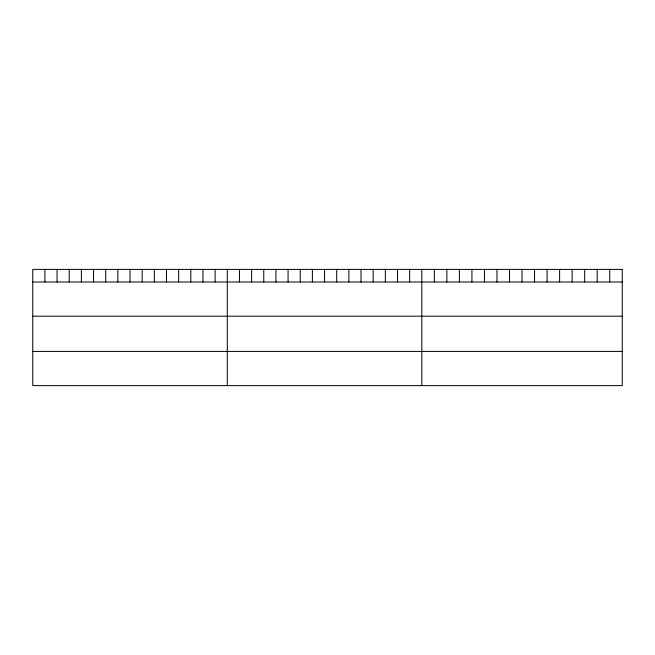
<?xml version="1.0" encoding="UTF-8"?>
<svg xmlns="http://www.w3.org/2000/svg" width="655" height="655" viewBox="0 0 655 655"><rect width="100%" height="100%" fill="white"/><g stroke="black" fill="none" stroke-linecap="round" stroke-linejoin="round"><path stroke-width="0.98" d="M32.75 282.002L622.25 282.002M32.75 316.193L622.25 316.193M32.75 351.424L622.25 351.424M609.723 269.385L609.723 282.002M597.196 269.385L597.196 282.002M584.669 269.385L584.669 282.002M572.142 269.385L572.142 282.002M559.616 269.385L559.616 282.002M547.089 269.385L547.089 282.002M534.562 269.385L534.562 282.002M522.035 269.385L522.035 282.002M509.508 269.385L509.508 282.002M496.981 269.385L496.981 282.002M484.454 269.385L484.454 282.002M471.927 269.385L471.927 282.002M459.401 269.385L459.401 282.002M446.874 269.385L446.874 282.002M434.347 269.385L434.347 282.002M421.82 269.385L421.82 385.615M409.662 269.385L409.662 282.002M397.503 269.385L397.503 282.002M385.345 269.385L385.345 282.002M373.186 269.385L373.186 282.002M361.028 269.385L361.028 282.002M348.869 269.385L348.869 282.002M336.711 269.385L336.711 282.002M324.552 269.385L324.552 282.002M312.394 269.385L312.394 282.002M300.236 269.385L300.236 282.002M288.077 269.385L288.077 282.002M275.919 269.385L275.919 282.002M263.76 269.385L263.76 282.002M251.602 269.385L251.602 282.002M239.443 269.385L239.443 282.002M227.285 269.385L227.285 385.615M215.127 269.385L215.127 282.002M202.968 269.385L202.968 282.002M190.81 269.385L190.81 282.002M178.651 269.385L178.651 282.002M166.493 269.385L166.493 282.002M154.334 269.385L154.334 282.002M142.176 269.385L142.176 282.002M130.018 269.385L130.018 282.002M117.859 269.385L117.859 282.002M105.701 269.385L105.701 282.002M93.542 269.385L93.542 282.002M81.384 269.385L81.384 282.002M69.225 269.385L69.225 282.002M57.067 269.385L57.067 282.002M44.908 269.385L44.908 282.002M622.25 269.385L32.75 269.385L32.75 385.615L622.25 385.615L622.25 269.385"/></g></svg>
